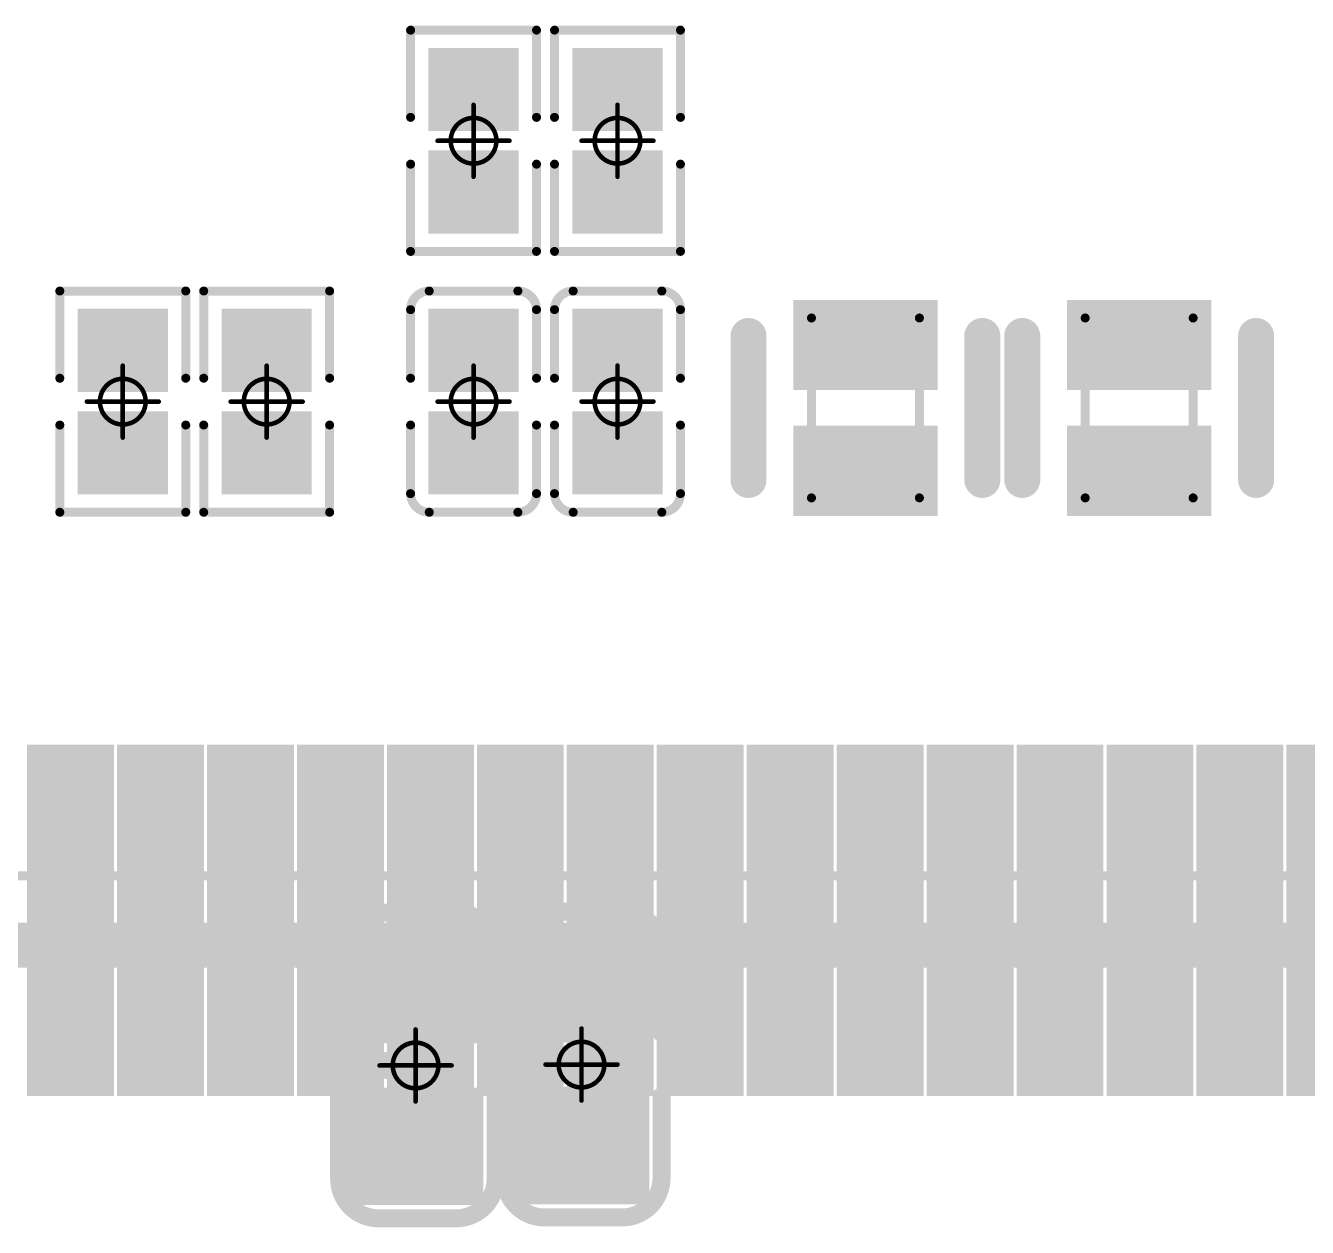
# Model space of a CAD drawing. Header units: millimetres. Extents: x 19.13 to 23.12, y 5.07 to 8.34.
# Drawn here: x 20.4031 to 20.6836, y 6.5717 to 6.8347 of the extents above; entities that cross this region are included whole.
import ezdxf

# ---------------------------------------------------------------- set-up
doc = ezdxf.new("R2010")
doc.units = ezdxf.units.MM
doc.header["$MEASUREMENT"] = 0
for name, color, linetype in [('BottomLayer', 5, 'Continuous'), ('BottomOverlay', 54, 'Continuous'), ('BottomPaste', 16, 'Continuous'), ('BottomSolder', 6, 'Continuous'), ('Mechanical10', 56, 'Continuous'), ('Mechanical13', 56, 'Continuous'), ('Mechanical15', 56, 'Continuous'), ('TopLayer', 1, 'Continuous'), ('TopOverlay', 2, 'Continuous'), ('TopPaste', 8, 'Continuous'), ('TopSolder', 216, 'Continuous')]:
    doc.layers.add(name, color=color, linetype=linetype)

# ---------------------------------------------------------------- blocks, each defined once
blk = doc.blocks.new('CON_MINIPEX_075_SMT_RA_M2_KEYM_B_B_104')
at = {"layer": 'Mechanical15', "const_width": 0.00197}
blk.add_lwpolyline([(0.43504, 1.40551), (0.43504, -1.62205)], dxfattribs=at)
blk = doc.blocks.new('C0201_131')
at = {"layer": 'Mechanical15', "const_width": 0.001}
for points in [[(0, 0.00787), (0, -0.00787)], [(-0.00787, 0), (0.00787, 0)]]:
    blk.add_lwpolyline(points, dxfattribs=at)
at = {"layer": 'Mechanical15'}
for points, const_width in [([(-0.00025, 0.00787, 1), (0.00025, 0.00787, 1)], 0.0005), ([(0.005, 0, 1), (-0.005, 0, 1)], 0.001), ([(-0.00812, 0, 1), (-0.00762, 0, 1)], 0.0005), ([(-0.00525, 0, 1), (-0.00475, 0, 1)], 0.0005), ([(0.00475, 0, 1), (0.00525, 0, 1)], 0.0005), ([(0.00762, 0, 1), (0.00812, 0, 1)], 0.0005), ([(-0.00025, -0.00787, 1), (0.00025, -0.00787, 1)], 0.0005)]:
    blk.add_lwpolyline(points, format="xyb", close=True, dxfattribs=dict(at, const_width=const_width))
at = {"layer": 'TopLayer'}
for points in [[(-0.01831, -0.00787), (-0.00413, -0.00787), (-0.01831, 0.00787), (-0.00413, 0.00787)], [(0.00413, -0.00787), (0.01831, -0.00787), (0.00413, 0.00787), (0.01831, 0.00787)]]:
    blk.add_solid(points, dxfattribs=at)
at = {"layer": 'TopOverlay', "const_width": 0.00197}
for points in [[(-0.02421, 0.0097, -0.414214), (-0.02013, 0.01378)], [(0.02013, 0.01378, -0.414214), (0.02421, 0.0097)], [(-0.02013, -0.01378, -0.414214), (-0.02421, -0.0097)], [(0.02421, -0.0097, -0.414214), (0.02013, -0.01378)]]:
    blk.add_lwpolyline(points, format="xyb", dxfattribs=at)
for points in [[(-0.02013, 0.01378), (-0.00512, 0.01378)], [(0.00512, 0.01378), (0.02013, 0.01378)], [(-0.02421, 0.0097), (-0.02421, -0.0097)], [(0.02421, 0.0097), (0.02421, -0.0097)], [(-0.02013, -0.01378), (-0.00512, -0.01378)], [(0.00512, -0.01378), (0.02013, -0.01378)]]:
    blk.add_lwpolyline(points, dxfattribs=at)
at = {"layer": 'TopOverlay', "const_width": 0.000984}
for points in [[(-0.02062, 0.01378, 1), (-0.01964, 0.01378, 1)], [(-0.02062, 0.01378, 1), (-0.01964, 0.01378, 1)], [(-0.00561, 0.01378, 1), (-0.00463, 0.01378, 1)], [(0.00463, 0.01378, 1), (0.00561, 0.01378, 1)], [(0.01964, 0.01378, 1), (0.02062, 0.01378, 1)], [(0.01964, 0.01378, 1), (0.02062, 0.01378, 1)], [(-0.0247, 0.0097, 1), (-0.02372, 0.0097, 1)], [(-0.0247, 0.0097, 1), (-0.02372, 0.0097, 1)], [(0.02372, 0.0097, 1), (0.0247, 0.0097, 1)], [(0.02372, 0.0097, 1), (0.0247, 0.0097, 1)], [(-0.0247, -0.0097, 1), (-0.02372, -0.0097, 1)], [(-0.0247, -0.0097, 1), (-0.02372, -0.0097, 1)], [(0.02372, -0.0097, 1), (0.0247, -0.0097, 1)], [(0.02372, -0.0097, 1), (0.0247, -0.0097, 1)], [(-0.02062, -0.01378, 1), (-0.01964, -0.01378, 1)], [(-0.02062, -0.01378, 1), (-0.01964, -0.01378, 1)], [(-0.00561, -0.01378, 1), (-0.00463, -0.01378, 1)], [(0.00463, -0.01378, 1), (0.00561, -0.01378, 1)], [(0.01964, -0.01378, 1), (0.02062, -0.01378, 1)], [(0.01964, -0.01378, 1), (0.02062, -0.01378, 1)]]:
    blk.add_lwpolyline(points, format="xyb", close=True, dxfattribs=at)
at = {"layer": 'TopPaste'}
for points in [[(-0.01831, -0.00787), (-0.00413, -0.00787), (-0.01831, 0.00787), (-0.00413, 0.00787)], [(0.00413, -0.00787), (0.01831, -0.00787), (0.00413, 0.00787), (0.01831, 0.00787)]]:
    blk.add_solid(points, dxfattribs=at)
at = {"layer": 'TopSolder'}
for points in [[(-0.02031, -0.00987), (-0.00213, -0.00987), (-0.02031, 0.00987), (-0.00213, 0.00987)], [(0.00213, -0.00987), (0.02031, -0.00987), (0.00213, 0.00987), (0.02031, 0.00987)]]:
    blk.add_solid(points, dxfattribs=at)
blk = doc.blocks.new('C0201_132')
at = {"layer": 'Mechanical15', "const_width": 0.001}
for points in [[(0, 0.00787), (0, -0.00787)], [(-0.00787, 0), (0.00787, 0)]]:
    blk.add_lwpolyline(points, dxfattribs=at)
at = {"layer": 'Mechanical15'}
for points, const_width in [([(-0.00025, 0.00787, 1), (0.00025, 0.00787, 1)], 0.0005), ([(0.005, 0, 1), (-0.005, 0, 1)], 0.001), ([(-0.00812, 0, 1), (-0.00762, 0, 1)], 0.0005), ([(-0.00525, 0, 1), (-0.00475, 0, 1)], 0.0005), ([(0.00475, 0, 1), (0.00525, 0, 1)], 0.0005), ([(0.00762, 0, 1), (0.00812, 0, 1)], 0.0005), ([(-0.00025, -0.00787, 1), (0.00025, -0.00787, 1)], 0.0005)]:
    blk.add_lwpolyline(points, format="xyb", close=True, dxfattribs=dict(at, const_width=const_width))
at = {"layer": 'TopLayer'}
for points in [[(-0.01831, -0.00787), (-0.00413, -0.00787), (-0.01831, 0.00787), (-0.00413, 0.00787)], [(0.00413, -0.00787), (0.01831, -0.00787), (0.00413, 0.00787), (0.01831, 0.00787)]]:
    blk.add_solid(points, dxfattribs=at)
at = {"layer": 'TopOverlay', "const_width": 0.00197}
for points in [[(-0.02421, 0.0097, -0.414214), (-0.02013, 0.01378)], [(0.02013, 0.01378, -0.414214), (0.02421, 0.0097)], [(-0.02013, -0.01378, -0.414214), (-0.02421, -0.0097)], [(0.02421, -0.0097, -0.414214), (0.02013, -0.01378)]]:
    blk.add_lwpolyline(points, format="xyb", dxfattribs=at)
for points in [[(-0.02013, 0.01378), (-0.00512, 0.01378)], [(0.00512, 0.01378), (0.02013, 0.01378)], [(-0.02421, 0.0097), (-0.02421, -0.0097)], [(0.02421, 0.0097), (0.02421, -0.0097)], [(-0.02013, -0.01378), (-0.00512, -0.01378)], [(0.00512, -0.01378), (0.02013, -0.01378)]]:
    blk.add_lwpolyline(points, dxfattribs=at)
at = {"layer": 'TopOverlay', "const_width": 0.000984}
for points in [[(-0.02062, 0.01378, 1), (-0.01964, 0.01378, 1)], [(-0.02062, 0.01378, 1), (-0.01964, 0.01378, 1)], [(-0.00561, 0.01378, 1), (-0.00463, 0.01378, 1)], [(0.00463, 0.01378, 1), (0.00561, 0.01378, 1)], [(0.01964, 0.01378, 1), (0.02062, 0.01378, 1)], [(0.01964, 0.01378, 1), (0.02062, 0.01378, 1)], [(-0.0247, 0.0097, 1), (-0.02372, 0.0097, 1)], [(-0.0247, 0.0097, 1), (-0.02372, 0.0097, 1)], [(0.02372, 0.0097, 1), (0.0247, 0.0097, 1)], [(0.02372, 0.0097, 1), (0.0247, 0.0097, 1)], [(-0.0247, -0.0097, 1), (-0.02372, -0.0097, 1)], [(-0.0247, -0.0097, 1), (-0.02372, -0.0097, 1)], [(0.02372, -0.0097, 1), (0.0247, -0.0097, 1)], [(0.02372, -0.0097, 1), (0.0247, -0.0097, 1)], [(-0.02062, -0.01378, 1), (-0.01964, -0.01378, 1)], [(-0.02062, -0.01378, 1), (-0.01964, -0.01378, 1)], [(-0.00561, -0.01378, 1), (-0.00463, -0.01378, 1)], [(0.00463, -0.01378, 1), (0.00561, -0.01378, 1)], [(0.01964, -0.01378, 1), (0.02062, -0.01378, 1)], [(0.01964, -0.01378, 1), (0.02062, -0.01378, 1)]]:
    blk.add_lwpolyline(points, format="xyb", close=True, dxfattribs=at)
at = {"layer": 'TopPaste'}
for points in [[(-0.01831, -0.00787), (-0.00413, -0.00787), (-0.01831, 0.00787), (-0.00413, 0.00787)], [(0.00413, -0.00787), (0.01831, -0.00787), (0.00413, 0.00787), (0.01831, 0.00787)]]:
    blk.add_solid(points, dxfattribs=at)
at = {"layer": 'TopSolder'}
for points in [[(-0.02031, -0.00987), (-0.00213, -0.00987), (-0.02031, 0.00987), (-0.00213, 0.00987)], [(0.00213, -0.00987), (0.02031, -0.00987), (0.00213, 0.00987), (0.02031, 0.00987)]]:
    blk.add_solid(points, dxfattribs=at)
blk = doc.blocks.new('SOD_882_253')
at = {"layer": 'Mechanical13', "const_width": 0.00197}
for points in [[(0.01969, 0.01181), (-0.01968, 0.01181)], [(-0.01968, -0.01181), (-0.01968, 0.01181)], [(0.01969, -0.01181), (0.01969, 0.01181)], [(0.01969, -0.01181), (-0.01968, -0.01181)]]:
    blk.add_lwpolyline(points, dxfattribs=at)
at = {"layer": 'Mechanical13', "const_width": 0.000984}
for points in [[(-0.02018, 0.01181, 1), (-0.01919, 0.01181, 1)], [(-0.02018, 0.01181, 1), (-0.01919, 0.01181, 1)], [(0.01919, 0.01181, 1), (0.02018, 0.01181, 1)], [(0.01919, 0.01181, 1), (0.02018, 0.01181, 1)], [(-0.02018, -0.01181, 1), (-0.01919, -0.01181, 1)], [(-0.02018, -0.01181, 1), (-0.01919, -0.01181, 1)], [(0.01919, -0.01181, 1), (0.02018, -0.01181, 1)], [(0.01919, -0.01181, 1), (0.02018, -0.01181, 1)]]:
    blk.add_lwpolyline(points, format="xyb", close=True, dxfattribs=at)
at = {"layer": 'TopLayer'}
for points in [[(-0.02165, -0.01378), (-0.00591, -0.01378), (-0.02165, 0.01378), (-0.00591, 0.01378)], [(0.00591, -0.01378), (0.02165, -0.01378), (0.00591, 0.01378), (0.02165, 0.01378)]]:
    blk.add_solid(points, dxfattribs=at)
at = {"layer": 'TopOverlay', "const_width": 0.00787}
for points in [[(0.01575, 0.02559), (-0.01575, 0.02559)], [(0.01575, -0.02559), (-0.01575, -0.02559)]]:
    blk.add_lwpolyline(points, dxfattribs=at)
at = {"layer": 'TopOverlay', "const_width": 0.00394}
for points in [[(-0.01772, 0.02559, 1), (-0.01378, 0.02559, 1)], [(0.01378, 0.02559, 1), (0.01772, 0.02559, 1)], [(-0.01772, -0.02559, 1), (-0.01378, -0.02559, 1)], [(0.01378, -0.02559, 1), (0.01772, -0.02559, 1)]]:
    blk.add_lwpolyline(points, format="xyb", close=True, dxfattribs=at)
at = {"layer": 'TopPaste'}
for points in [[(-0.02165, -0.01378), (-0.00591, -0.01378), (-0.02165, 0.01378), (-0.00591, 0.01378)], [(0.00591, -0.01378), (0.02165, -0.01378), (0.00591, 0.01378), (0.02165, 0.01378)]]:
    blk.add_solid(points, dxfattribs=at)
at = {"layer": 'TopSolder'}
for points in [[(-0.02365, -0.01578), (-0.00391, -0.01578), (-0.02365, 0.01578), (-0.00391, 0.01578)], [(0.00391, -0.01578), (0.02365, -0.01578), (0.00391, 0.01578), (0.02365, 0.01578)]]:
    blk.add_solid(points, dxfattribs=at)
blk = doc.blocks.new('SOD_882_254')
at = {"layer": 'Mechanical13', "const_width": 0.00197}
for points in [[(0.01969, 0.01181), (-0.01968, 0.01181)], [(-0.01968, -0.01181), (-0.01968, 0.01181)], [(0.01969, -0.01181), (0.01969, 0.01181)], [(0.01969, -0.01181), (-0.01968, -0.01181)]]:
    blk.add_lwpolyline(points, dxfattribs=at)
at = {"layer": 'Mechanical13', "const_width": 0.000984}
for points in [[(-0.02018, 0.01181, 1), (-0.01919, 0.01181, 1)], [(-0.02018, 0.01181, 1), (-0.01919, 0.01181, 1)], [(0.01919, 0.01181, 1), (0.02018, 0.01181, 1)], [(0.01919, 0.01181, 1), (0.02018, 0.01181, 1)], [(-0.02018, -0.01181, 1), (-0.01919, -0.01181, 1)], [(-0.02018, -0.01181, 1), (-0.01919, -0.01181, 1)], [(0.01919, -0.01181, 1), (0.02018, -0.01181, 1)], [(0.01919, -0.01181, 1), (0.02018, -0.01181, 1)]]:
    blk.add_lwpolyline(points, format="xyb", close=True, dxfattribs=at)
at = {"layer": 'TopLayer'}
for points in [[(-0.02165, -0.01378), (-0.00591, -0.01378), (-0.02165, 0.01378), (-0.00591, 0.01378)], [(0.00591, -0.01378), (0.02165, -0.01378), (0.00591, 0.01378), (0.02165, 0.01378)]]:
    blk.add_solid(points, dxfattribs=at)
at = {"layer": 'TopOverlay', "const_width": 0.00787}
for points in [[(0.01575, 0.02559), (-0.01575, 0.02559)], [(0.01575, -0.02559), (-0.01575, -0.02559)]]:
    blk.add_lwpolyline(points, dxfattribs=at)
at = {"layer": 'TopOverlay', "const_width": 0.00394}
for points in [[(-0.01772, 0.02559, 1), (-0.01378, 0.02559, 1)], [(0.01378, 0.02559, 1), (0.01772, 0.02559, 1)], [(-0.01772, -0.02559, 1), (-0.01378, -0.02559, 1)], [(0.01378, -0.02559, 1), (0.01772, -0.02559, 1)]]:
    blk.add_lwpolyline(points, format="xyb", close=True, dxfattribs=at)
at = {"layer": 'TopPaste'}
for points in [[(-0.02165, -0.01378), (-0.00591, -0.01378), (-0.02165, 0.01378), (-0.00591, 0.01378)], [(0.00591, -0.01378), (0.02165, -0.01378), (0.00591, 0.01378), (0.02165, 0.01378)]]:
    blk.add_solid(points, dxfattribs=at)
at = {"layer": 'TopSolder'}
for points in [[(-0.02365, -0.01578), (-0.00391, -0.01578), (-0.02365, 0.01578), (-0.00391, 0.01578)], [(0.00391, -0.01578), (0.02365, -0.01578), (0.00391, 0.01578), (0.02365, 0.01578)]]:
    blk.add_solid(points, dxfattribs=at)
blk = doc.blocks.new('R0201_305')
at = {"layer": 'Mechanical15', "const_width": 0.001}
for points in [[(0, 0.00787), (0, -0.00787)], [(-0.00787, 0), (0.00787, 0)]]:
    blk.add_lwpolyline(points, dxfattribs=at)
at = {"layer": 'Mechanical15'}
for points, const_width in [([(-0.00025, 0.00787, 1), (0.00025, 0.00787, 1)], 0.0005), ([(0.005, 0, 1), (-0.005, 0, 1)], 0.001), ([(-0.00812, 0, 1), (-0.00762, 0, 1)], 0.0005), ([(-0.00525, 0, 1), (-0.00475, 0, 1)], 0.0005), ([(0.00475, 0, 1), (0.00525, 0, 1)], 0.0005), ([(0.00762, 0, 1), (0.00812, 0, 1)], 0.0005), ([(-0.00025, -0.00787, 1), (0.00025, -0.00787, 1)], 0.0005)]:
    blk.add_lwpolyline(points, format="xyb", close=True, dxfattribs=dict(at, const_width=const_width))
at = {"layer": 'TopLayer'}
for points in [[(-0.01831, -0.00787), (-0.00413, -0.00787), (-0.01831, 0.00787), (-0.00413, 0.00787)], [(0.00413, -0.00787), (0.01831, -0.00787), (0.00413, 0.00787), (0.01831, 0.00787)]]:
    blk.add_solid(points, dxfattribs=at)
at = {"layer": 'TopOverlay', "const_width": 0.00197}
for points in [[(-0.02421, 0.01378), (-0.00512, 0.01378)], [(-0.02421, 0.01378), (-0.02421, -0.01378)], [(0.00512, 0.01378), (0.02421, 0.01378)], [(0.02421, 0.01378), (0.02421, -0.01378)], [(-0.02421, -0.01378), (-0.00512, -0.01378)], [(0.00512, -0.01378), (0.02421, -0.01378)]]:
    blk.add_lwpolyline(points, dxfattribs=at)
at = {"layer": 'TopOverlay', "const_width": 0.000984}
for points in [[(-0.0247, 0.01378, 1), (-0.02372, 0.01378, 1)], [(-0.0247, 0.01378, 1), (-0.02372, 0.01378, 1)], [(-0.00561, 0.01378, 1), (-0.00463, 0.01378, 1)], [(0.00463, 0.01378, 1), (0.00561, 0.01378, 1)], [(0.02372, 0.01378, 1), (0.0247, 0.01378, 1)], [(0.02372, 0.01378, 1), (0.0247, 0.01378, 1)], [(-0.0247, -0.01378, 1), (-0.02372, -0.01378, 1)], [(-0.0247, -0.01378, 1), (-0.02372, -0.01378, 1)], [(-0.00561, -0.01378, 1), (-0.00463, -0.01378, 1)], [(0.00463, -0.01378, 1), (0.00561, -0.01378, 1)], [(0.02372, -0.01378, 1), (0.0247, -0.01378, 1)], [(0.02372, -0.01378, 1), (0.0247, -0.01378, 1)]]:
    blk.add_lwpolyline(points, format="xyb", close=True, dxfattribs=at)
at = {"layer": 'TopPaste'}
for points in [[(-0.01831, -0.00787), (-0.00413, -0.00787), (-0.01831, 0.00787), (-0.00413, 0.00787)], [(0.00413, -0.00787), (0.01831, -0.00787), (0.00413, 0.00787), (0.01831, 0.00787)]]:
    blk.add_solid(points, dxfattribs=at)
at = {"layer": 'TopSolder'}
for points in [[(-0.02031, -0.00987), (-0.00213, -0.00987), (-0.02031, 0.00987), (-0.00213, 0.00987)], [(0.00213, -0.00987), (0.02031, -0.00987), (0.00213, 0.00987), (0.02031, 0.00987)]]:
    blk.add_solid(points, dxfattribs=at)
blk = doc.blocks.new('R0201_310')
at = {"layer": 'Mechanical15', "const_width": 0.001}
for points in [[(0, 0.00787), (0, -0.00787)], [(-0.00787, 0), (0.00787, 0)]]:
    blk.add_lwpolyline(points, dxfattribs=at)
at = {"layer": 'Mechanical15'}
for points, const_width in [([(-0.00025, 0.00787, 1), (0.00025, 0.00787, 1)], 0.0005), ([(0.005, 0, 1), (-0.005, 0, 1)], 0.001), ([(-0.00812, 0, 1), (-0.00762, 0, 1)], 0.0005), ([(-0.00525, 0, 1), (-0.00475, 0, 1)], 0.0005), ([(0.00475, 0, 1), (0.00525, 0, 1)], 0.0005), ([(0.00762, 0, 1), (0.00812, 0, 1)], 0.0005), ([(-0.00025, -0.00787, 1), (0.00025, -0.00787, 1)], 0.0005)]:
    blk.add_lwpolyline(points, format="xyb", close=True, dxfattribs=dict(at, const_width=const_width))
at = {"layer": 'TopLayer'}
for points in [[(-0.01831, -0.00787), (-0.00413, -0.00787), (-0.01831, 0.00787), (-0.00413, 0.00787)], [(0.00413, -0.00787), (0.01831, -0.00787), (0.00413, 0.00787), (0.01831, 0.00787)]]:
    blk.add_solid(points, dxfattribs=at)
at = {"layer": 'TopOverlay', "const_width": 0.00197}
for points in [[(-0.02421, 0.01378), (-0.00512, 0.01378)], [(-0.02421, 0.01378), (-0.02421, -0.01378)], [(0.00512, 0.01378), (0.02421, 0.01378)], [(0.02421, 0.01378), (0.02421, -0.01378)], [(-0.02421, -0.01378), (-0.00512, -0.01378)], [(0.00512, -0.01378), (0.02421, -0.01378)]]:
    blk.add_lwpolyline(points, dxfattribs=at)
at = {"layer": 'TopOverlay', "const_width": 0.000984}
for points in [[(-0.0247, 0.01378, 1), (-0.02372, 0.01378, 1)], [(-0.0247, 0.01378, 1), (-0.02372, 0.01378, 1)], [(-0.00561, 0.01378, 1), (-0.00463, 0.01378, 1)], [(0.00463, 0.01378, 1), (0.00561, 0.01378, 1)], [(0.02372, 0.01378, 1), (0.0247, 0.01378, 1)], [(0.02372, 0.01378, 1), (0.0247, 0.01378, 1)], [(-0.0247, -0.01378, 1), (-0.02372, -0.01378, 1)], [(-0.0247, -0.01378, 1), (-0.02372, -0.01378, 1)], [(-0.00561, -0.01378, 1), (-0.00463, -0.01378, 1)], [(0.00463, -0.01378, 1), (0.00561, -0.01378, 1)], [(0.02372, -0.01378, 1), (0.0247, -0.01378, 1)], [(0.02372, -0.01378, 1), (0.0247, -0.01378, 1)]]:
    blk.add_lwpolyline(points, format="xyb", close=True, dxfattribs=at)
at = {"layer": 'TopPaste'}
for points in [[(-0.01831, -0.00787), (-0.00413, -0.00787), (-0.01831, 0.00787), (-0.00413, 0.00787)], [(0.00413, -0.00787), (0.01831, -0.00787), (0.00413, 0.00787), (0.01831, 0.00787)]]:
    blk.add_solid(points, dxfattribs=at)
at = {"layer": 'TopSolder'}
for points in [[(-0.02031, -0.00987), (-0.00213, -0.00987), (-0.02031, 0.00987), (-0.00213, 0.00987)], [(0.00213, -0.00987), (0.02031, -0.00987), (0.00213, 0.00987), (0.02031, 0.00987)]]:
    blk.add_solid(points, dxfattribs=at)
blk = doc.blocks.new('R0201_311')
at = {"layer": 'Mechanical15', "const_width": 0.001}
for points in [[(0, 0.00787), (0, -0.00787)], [(-0.00787, 0), (0.00787, 0)]]:
    blk.add_lwpolyline(points, dxfattribs=at)
at = {"layer": 'Mechanical15'}
for points, const_width in [([(-0.00025, 0.00787, 1), (0.00025, 0.00787, 1)], 0.0005), ([(0.005, 0, 1), (-0.005, 0, 1)], 0.001), ([(-0.00812, 0, 1), (-0.00762, 0, 1)], 0.0005), ([(-0.00525, 0, 1), (-0.00475, 0, 1)], 0.0005), ([(0.00475, 0, 1), (0.00525, 0, 1)], 0.0005), ([(0.00762, 0, 1), (0.00812, 0, 1)], 0.0005), ([(-0.00025, -0.00787, 1), (0.00025, -0.00787, 1)], 0.0005)]:
    blk.add_lwpolyline(points, format="xyb", close=True, dxfattribs=dict(at, const_width=const_width))
at = {"layer": 'TopLayer'}
for points in [[(-0.01831, -0.00787), (-0.00413, -0.00787), (-0.01831, 0.00787), (-0.00413, 0.00787)], [(0.00413, -0.00787), (0.01831, -0.00787), (0.00413, 0.00787), (0.01831, 0.00787)]]:
    blk.add_solid(points, dxfattribs=at)
at = {"layer": 'TopOverlay', "const_width": 0.00197}
for points in [[(-0.02421, 0.01378), (-0.00512, 0.01378)], [(-0.02421, 0.01378), (-0.02421, -0.01378)], [(0.00512, 0.01378), (0.02421, 0.01378)], [(0.02421, 0.01378), (0.02421, -0.01378)], [(-0.02421, -0.01378), (-0.00512, -0.01378)], [(0.00512, -0.01378), (0.02421, -0.01378)]]:
    blk.add_lwpolyline(points, dxfattribs=at)
at = {"layer": 'TopOverlay', "const_width": 0.000984}
for points in [[(-0.0247, 0.01378, 1), (-0.02372, 0.01378, 1)], [(-0.0247, 0.01378, 1), (-0.02372, 0.01378, 1)], [(-0.00561, 0.01378, 1), (-0.00463, 0.01378, 1)], [(0.00463, 0.01378, 1), (0.00561, 0.01378, 1)], [(0.02372, 0.01378, 1), (0.0247, 0.01378, 1)], [(0.02372, 0.01378, 1), (0.0247, 0.01378, 1)], [(-0.0247, -0.01378, 1), (-0.02372, -0.01378, 1)], [(-0.0247, -0.01378, 1), (-0.02372, -0.01378, 1)], [(-0.00561, -0.01378, 1), (-0.00463, -0.01378, 1)], [(0.00463, -0.01378, 1), (0.00561, -0.01378, 1)], [(0.02372, -0.01378, 1), (0.0247, -0.01378, 1)], [(0.02372, -0.01378, 1), (0.0247, -0.01378, 1)]]:
    blk.add_lwpolyline(points, format="xyb", close=True, dxfattribs=at)
at = {"layer": 'TopPaste'}
for points in [[(-0.01831, -0.00787), (-0.00413, -0.00787), (-0.01831, 0.00787), (-0.00413, 0.00787)], [(0.00413, -0.00787), (0.01831, -0.00787), (0.00413, 0.00787), (0.01831, 0.00787)]]:
    blk.add_solid(points, dxfattribs=at)
at = {"layer": 'TopSolder'}
for points in [[(-0.02031, -0.00987), (-0.00213, -0.00987), (-0.02031, 0.00987), (-0.00213, 0.00987)], [(0.00213, -0.00987), (0.02031, -0.00987), (0.00213, 0.00987), (0.02031, 0.00987)]]:
    blk.add_solid(points, dxfattribs=at)
blk = doc.blocks.new('R0201_312')
at = {"layer": 'Mechanical15', "const_width": 0.001}
for points in [[(0, 0.00787), (0, -0.00787)], [(-0.00787, 0), (0.00787, 0)]]:
    blk.add_lwpolyline(points, dxfattribs=at)
at = {"layer": 'Mechanical15'}
for points, const_width in [([(-0.00025, 0.00787, 1), (0.00025, 0.00787, 1)], 0.0005), ([(0.005, 0, 1), (-0.005, 0, 1)], 0.001), ([(-0.00812, 0, 1), (-0.00762, 0, 1)], 0.0005), ([(-0.00525, 0, 1), (-0.00475, 0, 1)], 0.0005), ([(0.00475, 0, 1), (0.00525, 0, 1)], 0.0005), ([(0.00762, 0, 1), (0.00812, 0, 1)], 0.0005), ([(-0.00025, -0.00787, 1), (0.00025, -0.00787, 1)], 0.0005)]:
    blk.add_lwpolyline(points, format="xyb", close=True, dxfattribs=dict(at, const_width=const_width))
at = {"layer": 'TopLayer'}
for points in [[(-0.01831, -0.00787), (-0.00413, -0.00787), (-0.01831, 0.00787), (-0.00413, 0.00787)], [(0.00413, -0.00787), (0.01831, -0.00787), (0.00413, 0.00787), (0.01831, 0.00787)]]:
    blk.add_solid(points, dxfattribs=at)
at = {"layer": 'TopOverlay', "const_width": 0.00197}
for points in [[(-0.02421, 0.01378), (-0.00512, 0.01378)], [(-0.02421, 0.01378), (-0.02421, -0.01378)], [(0.00512, 0.01378), (0.02421, 0.01378)], [(0.02421, 0.01378), (0.02421, -0.01378)], [(-0.02421, -0.01378), (-0.00512, -0.01378)], [(0.00512, -0.01378), (0.02421, -0.01378)]]:
    blk.add_lwpolyline(points, dxfattribs=at)
at = {"layer": 'TopOverlay', "const_width": 0.000984}
for points in [[(-0.0247, 0.01378, 1), (-0.02372, 0.01378, 1)], [(-0.0247, 0.01378, 1), (-0.02372, 0.01378, 1)], [(-0.00561, 0.01378, 1), (-0.00463, 0.01378, 1)], [(0.00463, 0.01378, 1), (0.00561, 0.01378, 1)], [(0.02372, 0.01378, 1), (0.0247, 0.01378, 1)], [(0.02372, 0.01378, 1), (0.0247, 0.01378, 1)], [(-0.0247, -0.01378, 1), (-0.02372, -0.01378, 1)], [(-0.0247, -0.01378, 1), (-0.02372, -0.01378, 1)], [(-0.00561, -0.01378, 1), (-0.00463, -0.01378, 1)], [(0.00463, -0.01378, 1), (0.00561, -0.01378, 1)], [(0.02372, -0.01378, 1), (0.0247, -0.01378, 1)], [(0.02372, -0.01378, 1), (0.0247, -0.01378, 1)]]:
    blk.add_lwpolyline(points, format="xyb", close=True, dxfattribs=at)
at = {"layer": 'TopPaste'}
for points in [[(-0.01831, -0.00787), (-0.00413, -0.00787), (-0.01831, 0.00787), (-0.00413, 0.00787)], [(0.00413, -0.00787), (0.01831, -0.00787), (0.00413, 0.00787), (0.01831, 0.00787)]]:
    blk.add_solid(points, dxfattribs=at)
at = {"layer": 'TopSolder'}
for points in [[(-0.02031, -0.00987), (-0.00213, -0.00987), (-0.02031, 0.00987), (-0.00213, 0.00987)], [(0.00213, -0.00987), (0.02031, -0.00987), (0.00213, 0.00987), (0.02031, 0.00987)]]:
    blk.add_solid(points, dxfattribs=at)
blk = doc.blocks.new('CON_SODIMM_260_SMT_RA_F_P005_484')
at = {"layer": 'Mechanical10', "const_width": 0.00491}
for points in [[(1.32874, 0.00197), (-1.32874, 0.00197)], [(0.35689, 0.00197), (0.35689, -0.01732)], [(0.36161, 0.00197), (0.36161, -0.01732)], [(0.37657, 0.00197), (0.37657, -0.01732)], [(0.3813, 0.00197), (0.3813, -0.01732)], [(0.39626, 0.00197), (0.39626, -0.01732)], [(0.40098, 0.00197), (0.40098, -0.01732)], [(0.41594, 0.00197), (0.41594, -0.01732)], [(0.42067, 0.00197), (0.42067, -0.01732)], [(0.43563, 0.00197), (0.43563, -0.01732)], [(0.44035, 0.00197), (0.44035, -0.01732)], [(0.45532, 0.00197), (0.45532, -0.01732)], [(0.46004, 0.00197), (0.46004, -0.01732)], [(0.475, 0.00197), (0.475, -0.01732)], [(0.47972, 0.00197), (0.47972, -0.01732)], [(0.49469, 0.00197), (0.49469, -0.01732)], [(0.49941, 0.00197), (0.49941, -0.01732)], [(0.51437, 0.00197), (0.51437, -0.01732)], [(0.51909, 0.00197), (0.51909, -0.01732)], [(0.53406, 0.00197), (0.53406, -0.01732)], [(0.53878, 0.00197), (0.53878, -0.01732)], [(0.55374, 0.00197), (0.55374, -0.01732)], [(0.55846, 0.00197), (0.55846, -0.01732)], [(0.57343, 0.00197), (0.57343, -0.01732)], [(0.57815, 0.00197), (0.57815, -0.01732)], [(0.59311, 0.00197), (0.59311, -0.01732)], [(0.59783, 0.00197), (0.59783, -0.01732)], [(0.6128, 0.00197), (0.6128, -0.01732)], [(0.61752, 0.00197), (0.61752, -0.01732)], [(1.32472, -0.00295), (-1.32472, -0.00295)], [(0.36161, -0.01732), (0.35689, -0.01732)], [(0.3813, -0.01732), (0.37657, -0.01732)], [(0.40098, -0.01732), (0.39626, -0.01732)], [(0.42067, -0.01732), (0.41594, -0.01732)], [(0.44035, -0.01732), (0.43563, -0.01732)], [(0.46004, -0.01732), (0.45532, -0.01732)], [(0.47972, -0.01732), (0.475, -0.01732)], [(0.49941, -0.01732), (0.49469, -0.01732)], [(0.51909, -0.01732), (0.51437, -0.01732)], [(0.53878, -0.01732), (0.53406, -0.01732)], [(0.55846, -0.01732), (0.55374, -0.01732)], [(0.57815, -0.01732), (0.57343, -0.01732)], [(0.59783, -0.01732), (0.59311, -0.01732)], [(0.61752, -0.01732), (0.6128, -0.01732)]]:
    blk.add_lwpolyline(points, dxfattribs=at)
at = {"layer": 'Mechanical10', "const_width": 0.00246}
for points in [[(0.35566, 0.00197, 1), (0.35812, 0.00197, 1)], [(0.36039, 0.00197, 1), (0.36284, 0.00197, 1)], [(0.37535, 0.00197, 1), (0.3778, 0.00197, 1)], [(0.38007, 0.00197, 1), (0.38253, 0.00197, 1)], [(0.39503, 0.00197, 1), (0.39749, 0.00197, 1)], [(0.39976, 0.00197, 1), (0.40221, 0.00197, 1)], [(0.41472, 0.00197, 1), (0.41717, 0.00197, 1)], [(0.41944, 0.00197, 1), (0.4219, 0.00197, 1)], [(0.4344, 0.00197, 1), (0.43686, 0.00197, 1)], [(0.43913, 0.00197, 1), (0.44158, 0.00197, 1)], [(0.45409, 0.00197, 1), (0.45654, 0.00197, 1)], [(0.45881, 0.00197, 1), (0.46127, 0.00197, 1)], [(0.47377, 0.00197, 1), (0.47623, 0.00197, 1)], [(0.4785, 0.00197, 1), (0.48095, 0.00197, 1)], [(0.49346, 0.00197, 1), (0.49591, 0.00197, 1)], [(0.49818, 0.00197, 1), (0.50064, 0.00197, 1)], [(0.51314, 0.00197, 1), (0.5156, 0.00197, 1)], [(0.51787, 0.00197, 1), (0.52032, 0.00197, 1)], [(0.53283, 0.00197, 1), (0.53528, 0.00197, 1)], [(0.53755, 0.00197, 1), (0.54001, 0.00197, 1)], [(0.55251, 0.00197, 1), (0.55497, 0.00197, 1)], [(0.55724, 0.00197, 1), (0.55969, 0.00197, 1)], [(0.5722, 0.00197, 1), (0.57465, 0.00197, 1)], [(0.57692, 0.00197, 1), (0.57938, 0.00197, 1)], [(0.59188, 0.00197, 1), (0.59434, 0.00197, 1)], [(0.59661, 0.00197, 1), (0.59906, 0.00197, 1)], [(0.61157, 0.00197, 1), (0.61402, 0.00197, 1)], [(0.61629, 0.00197, 1), (0.61875, 0.00197, 1)], [(0.35566, -0.01732, 1), (0.35812, -0.01732, 1)], [(0.35566, -0.01732, 1), (0.35812, -0.01732, 1)], [(0.36039, -0.01732, 1), (0.36284, -0.01732, 1)], [(0.36039, -0.01732, 1), (0.36284, -0.01732, 1)], [(0.37535, -0.01732, 1), (0.3778, -0.01732, 1)], [(0.37535, -0.01732, 1), (0.3778, -0.01732, 1)], [(0.38007, -0.01732, 1), (0.38253, -0.01732, 1)], [(0.38007, -0.01732, 1), (0.38253, -0.01732, 1)], [(0.39503, -0.01732, 1), (0.39749, -0.01732, 1)], [(0.39503, -0.01732, 1), (0.39749, -0.01732, 1)], [(0.39976, -0.01732, 1), (0.40221, -0.01732, 1)], [(0.39976, -0.01732, 1), (0.40221, -0.01732, 1)], [(0.41472, -0.01732, 1), (0.41717, -0.01732, 1)], [(0.41472, -0.01732, 1), (0.41717, -0.01732, 1)], [(0.41944, -0.01732, 1), (0.4219, -0.01732, 1)], [(0.41944, -0.01732, 1), (0.4219, -0.01732, 1)], [(0.4344, -0.01732, 1), (0.43686, -0.01732, 1)], [(0.4344, -0.01732, 1), (0.43686, -0.01732, 1)], [(0.43913, -0.01732, 1), (0.44158, -0.01732, 1)], [(0.43913, -0.01732, 1), (0.44158, -0.01732, 1)], [(0.45409, -0.01732, 1), (0.45654, -0.01732, 1)], [(0.45409, -0.01732, 1), (0.45654, -0.01732, 1)], [(0.45881, -0.01732, 1), (0.46127, -0.01732, 1)], [(0.45881, -0.01732, 1), (0.46127, -0.01732, 1)], [(0.47377, -0.01732, 1), (0.47623, -0.01732, 1)], [(0.47377, -0.01732, 1), (0.47623, -0.01732, 1)], [(0.4785, -0.01732, 1), (0.48095, -0.01732, 1)], [(0.4785, -0.01732, 1), (0.48095, -0.01732, 1)], [(0.49346, -0.01732, 1), (0.49591, -0.01732, 1)], [(0.49346, -0.01732, 1), (0.49591, -0.01732, 1)], [(0.49818, -0.01732, 1), (0.50064, -0.01732, 1)], [(0.49818, -0.01732, 1), (0.50064, -0.01732, 1)], [(0.51314, -0.01732, 1), (0.5156, -0.01732, 1)], [(0.51314, -0.01732, 1), (0.5156, -0.01732, 1)], [(0.51787, -0.01732, 1), (0.52032, -0.01732, 1)], [(0.51787, -0.01732, 1), (0.52032, -0.01732, 1)], [(0.53283, -0.01732, 1), (0.53528, -0.01732, 1)], [(0.53283, -0.01732, 1), (0.53528, -0.01732, 1)], [(0.53755, -0.01732, 1), (0.54001, -0.01732, 1)], [(0.53755, -0.01732, 1), (0.54001, -0.01732, 1)], [(0.55251, -0.01732, 1), (0.55497, -0.01732, 1)], [(0.55251, -0.01732, 1), (0.55497, -0.01732, 1)], [(0.55724, -0.01732, 1), (0.55969, -0.01732, 1)], [(0.55724, -0.01732, 1), (0.55969, -0.01732, 1)], [(0.5722, -0.01732, 1), (0.57465, -0.01732, 1)], [(0.5722, -0.01732, 1), (0.57465, -0.01732, 1)], [(0.57692, -0.01732, 1), (0.57938, -0.01732, 1)], [(0.57692, -0.01732, 1), (0.57938, -0.01732, 1)], [(0.59188, -0.01732, 1), (0.59434, -0.01732, 1)], [(0.59188, -0.01732, 1), (0.59434, -0.01732, 1)], [(0.59661, -0.01732, 1), (0.59906, -0.01732, 1)], [(0.59661, -0.01732, 1), (0.59906, -0.01732, 1)], [(0.61157, -0.01732, 1), (0.61402, -0.01732, 1)], [(0.61157, -0.01732, 1), (0.61402, -0.01732, 1)], [(0.61629, -0.01732, 1), (0.61875, -0.01732, 1)], [(0.61629, -0.01732, 1), (0.61875, -0.01732, 1)]]:
    blk.add_lwpolyline(points, format="xyb", close=True, dxfattribs=at)
at = {"layer": 'TopLayer'}
for points in [[(0.34508, 0.02854), (0.33406, 0.02854), (0.34508, -0.04035), (0.33406, -0.04035)], [(0.36476, 0.02854), (0.35374, 0.02854), (0.36476, -0.04035), (0.35374, -0.04035)], [(0.38445, 0.02854), (0.37343, 0.02854), (0.38445, -0.04035), (0.37343, -0.04035)], [(0.40413, 0.02854), (0.39311, 0.02854), (0.40413, -0.04035), (0.39311, -0.04035)], [(0.42382, 0.02854), (0.4128, 0.02854), (0.42382, -0.04035), (0.4128, -0.04035)], [(0.4435, 0.02854), (0.43248, 0.02854), (0.4435, -0.04035), (0.43248, -0.04035)], [(0.46319, 0.02854), (0.45217, 0.02854), (0.46319, -0.04035), (0.45217, -0.04035)], [(0.48287, 0.02854), (0.47185, 0.02854), (0.48287, -0.04035), (0.47185, -0.04035)], [(0.50256, 0.02854), (0.49154, 0.02854), (0.50256, -0.04035), (0.49154, -0.04035)], [(0.52224, 0.02854), (0.51122, 0.02854), (0.52224, -0.04035), (0.51122, -0.04035)], [(0.54193, 0.02854), (0.53091, 0.02854), (0.54193, -0.04035), (0.53091, -0.04035)], [(0.56161, 0.02854), (0.55059, 0.02854), (0.56161, -0.04035), (0.55059, -0.04035)], [(0.5813, 0.02854), (0.57028, 0.02854), (0.5813, -0.04035), (0.57028, -0.04035)], [(0.60098, 0.02854), (0.58996, 0.02854), (0.60098, -0.04035), (0.58996, -0.04035)], [(0.62067, 0.02854), (0.60965, 0.02854), (0.62067, -0.04035), (0.60965, -0.04035)]]:
    blk.add_solid(points, dxfattribs=at)
at = {"layer": 'TopPaste'}
for points in [[(0.34508, 0.02854), (0.33406, 0.02854), (0.34508, -0.04035), (0.33406, -0.04035)], [(0.36476, 0.02854), (0.35374, 0.02854), (0.36476, -0.04035), (0.35374, -0.04035)], [(0.38445, 0.02854), (0.37343, 0.02854), (0.38445, -0.04035), (0.37343, -0.04035)], [(0.40413, 0.02854), (0.39311, 0.02854), (0.40413, -0.04035), (0.39311, -0.04035)], [(0.42382, 0.02854), (0.4128, 0.02854), (0.42382, -0.04035), (0.4128, -0.04035)], [(0.4435, 0.02854), (0.43248, 0.02854), (0.4435, -0.04035), (0.43248, -0.04035)], [(0.46319, 0.02854), (0.45217, 0.02854), (0.46319, -0.04035), (0.45217, -0.04035)], [(0.48287, 0.02854), (0.47185, 0.02854), (0.48287, -0.04035), (0.47185, -0.04035)], [(0.50256, 0.02854), (0.49154, 0.02854), (0.50256, -0.04035), (0.49154, -0.04035)], [(0.52224, 0.02854), (0.51122, 0.02854), (0.52224, -0.04035), (0.51122, -0.04035)], [(0.54193, 0.02854), (0.53091, 0.02854), (0.54193, -0.04035), (0.53091, -0.04035)], [(0.56161, 0.02854), (0.55059, 0.02854), (0.56161, -0.04035), (0.55059, -0.04035)], [(0.5813, 0.02854), (0.57028, 0.02854), (0.5813, -0.04035), (0.57028, -0.04035)], [(0.60098, 0.02854), (0.58996, 0.02854), (0.60098, -0.04035), (0.58996, -0.04035)], [(0.62067, 0.02854), (0.60965, 0.02854), (0.62067, -0.04035), (0.60965, -0.04035)]]:
    blk.add_solid(points, dxfattribs=at)
at = {"layer": 'TopSolder'}
for points in [[(0.34908, 0.03254), (0.33006, 0.03254), (0.34908, -0.04435), (0.33006, -0.04435)], [(0.36876, 0.03254), (0.34974, 0.03254), (0.36876, -0.04435), (0.34974, -0.04435)], [(0.38845, 0.03254), (0.36943, 0.03254), (0.38845, -0.04435), (0.36943, -0.04435)], [(0.40813, 0.03254), (0.38911, 0.03254), (0.40813, -0.04435), (0.38911, -0.04435)], [(0.42782, 0.03254), (0.4088, 0.03254), (0.42782, -0.04435), (0.4088, -0.04435)], [(0.4475, 0.03254), (0.42848, 0.03254), (0.4475, -0.04435), (0.42848, -0.04435)], [(0.46719, 0.03254), (0.44817, 0.03254), (0.46719, -0.04435), (0.44817, -0.04435)], [(0.48687, 0.03254), (0.46785, 0.03254), (0.48687, -0.04435), (0.46785, -0.04435)], [(0.50656, 0.03254), (0.48754, 0.03254), (0.50656, -0.04435), (0.48754, -0.04435)], [(0.52624, 0.03254), (0.50722, 0.03254), (0.52624, -0.04435), (0.50722, -0.04435)], [(0.54593, 0.03254), (0.52691, 0.03254), (0.54593, -0.04435), (0.52691, -0.04435)], [(0.56561, 0.03254), (0.54659, 0.03254), (0.56561, -0.04435), (0.54659, -0.04435)], [(0.5853, 0.03254), (0.56628, 0.03254), (0.5853, -0.04435), (0.56628, -0.04435)], [(0.60498, 0.03254), (0.58596, 0.03254), (0.60498, -0.04435), (0.58596, -0.04435)], [(0.62467, 0.03254), (0.60565, 0.03254), (0.62467, -0.04435), (0.60565, -0.04435)]]:
    blk.add_solid(points, dxfattribs=at)
blk = doc.blocks.new('C0402_B_512')
at = {"layer": 'BottomLayer'}
for points in [[(-0.02657, -0.01083), (-0.00886, -0.01083), (-0.02657, 0.01082), (-0.00886, 0.01082)], [(0.00886, -0.01083), (0.02657, -0.01083), (0.00886, 0.01083), (0.02657, 0.01083)]]:
    blk.add_solid(points, dxfattribs=at)
at = {"layer": 'BottomOverlay', "const_width": 0.00394}
for points in [[(-0.03346, 0.00807, -0.414214), (-0.0248, 0.01673)], [(0.0248, 0.01673, -0.414214), (0.03346, 0.00807)], [(-0.0248, -0.01752, -0.414214), (-0.03346, -0.00886)], [(0.03346, -0.00886, -0.414214), (0.0248, -0.01752)]]:
    blk.add_lwpolyline(points, format="xyb", dxfattribs=at)
at = {"layer": 'BottomOverlay'}
for points, const_width in [([(-0.02578, 0.01673, 1), (-0.02382, 0.01673, 1)], 0.00197), ([(-0.02559, 0.01673, 1), (-0.02362, 0.01673, 1)], 0.00197), ([(-0.00787, 0.01673, 1), (-0.0059, 0.01673, 1)], 0.00197), ([(0.00591, 0.01673, 1), (0.00787, 0.01673, 1)], 0.00197), ([(0.02362, 0.01673, 1), (0.02559, 0.01673, 1)], 0.00197), ([(0.02382, 0.01673, 1), (0.02579, 0.01673, 1)], 0.00197), ([(-0.03445, 0.00807, 1), (-0.03248, 0.00807, 1)], 0.00197), ([(-0.03445, 0.00807, 1), (-0.03248, 0.00807, 1)], 0.00197), ([(-0.0015, 0.006, 1), (0.0015, 0.006, 1)], 0.003), ([(0.03248, 0.00807, 1), (0.03445, 0.00807, 1)], 0.00197), ([(0.03248, 0.00807, 1), (0.03445, 0.00807, 1)], 0.00197), ([(-0.0015, -0.006, 1), (0.0015, -0.006, 1)], 0.003), ([(-0.03445, -0.00886, 1), (-0.03248, -0.00886, 1)], 0.00197), ([(-0.03445, -0.00886, 1), (-0.03248, -0.00886, 1)], 0.00197), ([(0.03248, -0.00886, 1), (0.03445, -0.00886, 1)], 0.00197), ([(0.03248, -0.00886, 1), (0.03445, -0.00886, 1)], 0.00197), ([(-0.02578, -0.01752, 1), (-0.02382, -0.01752, 1)], 0.00197), ([(-0.02559, -0.01752, 1), (-0.02362, -0.01752, 1)], 0.00197), ([(-0.00787, -0.01752, 1), (-0.0059, -0.01752, 1)], 0.00197), ([(0.00591, -0.01752, 1), (0.00787, -0.01752, 1)], 0.00197), ([(0.02362, -0.01752, 1), (0.02559, -0.01752, 1)], 0.00197), ([(0.02382, -0.01752, 1), (0.02579, -0.01752, 1)], 0.00197)]:
    blk.add_lwpolyline(points, format="xyb", close=True, dxfattribs=dict(at, const_width=const_width))
for points, const_width in [([(-0.00689, 0.01673), (-0.0246, 0.01673)], 0.00394), ([(0.02461, 0.01673), (0.00689, 0.01673)], 0.00394), ([(-0.03346, -0.00886), (-0.03346, 0.00807)], 0.00394), ([(0, -0.006), (0, 0.006)], 0.006), ([(0.03346, -0.00886), (0.03346, 0.00807)], 0.00394), ([(-0.00689, -0.01752), (-0.0246, -0.01752)], 0.00394), ([(0.02461, -0.01752), (0.00689, -0.01752)], 0.00394)]:
    blk.add_lwpolyline(points, dxfattribs=dict(at, const_width=const_width))
at = {"layer": 'BottomPaste'}
for points in [[(-0.02657, -0.01083), (-0.00886, -0.01083), (-0.02657, 0.01082), (-0.00886, 0.01082)], [(0.00886, -0.01083), (0.02657, -0.01083), (0.00886, 0.01083), (0.02657, 0.01083)]]:
    blk.add_solid(points, dxfattribs=at)
at = {"layer": 'BottomSolder'}
for points in [[(-0.03057, -0.01483), (-0.00486, -0.01483), (-0.03057, 0.01482), (-0.00486, 0.01482)], [(0.00486, -0.01483), (0.03057, -0.01483), (0.00486, 0.01483), (0.03057, 0.01483)]]:
    blk.add_solid(points, dxfattribs=at)
at = {"layer": 'Mechanical15', "const_width": 0.001}
for points in [[(0, -0.00788), (0, 0.00787)], [(0.00788, 0), (-0.00787, 0)]]:
    blk.add_lwpolyline(points, dxfattribs=at)
at = {"layer": 'Mechanical15'}
for points, const_width in [([(-0.00025, 0.00787, 1), (0.00025, 0.00787, 1)], 0.0005), ([(0.005, 0, 1), (-0.005, 0, 1)], 0.001), ([(-0.00812, 0, 1), (-0.00762, 0, 1)], 0.0005), ([(-0.00525, 0, 1), (-0.00475, 0, 1)], 0.0005), ([(0.00475, 0, 1), (0.00525, 0, 1)], 0.0005), ([(0.00763, 0, 1), (0.00813, 0, 1)], 0.0005), ([(-0.00025, -0.00788, 1), (0.00025, -0.00788, 1)], 0.0005)]:
    blk.add_lwpolyline(points, format="xyb", close=True, dxfattribs=dict(at, const_width=const_width))
blk = doc.blocks.new('C0402_B_513')
at = {"layer": 'BottomLayer'}
for points in [[(-0.02657, -0.01083), (-0.00886, -0.01083), (-0.02657, 0.01082), (-0.00886, 0.01082)], [(0.00886, -0.01083), (0.02657, -0.01083), (0.00886, 0.01083), (0.02657, 0.01083)]]:
    blk.add_solid(points, dxfattribs=at)
at = {"layer": 'BottomOverlay', "const_width": 0.00394}
for points in [[(-0.03346, 0.00807, -0.414214), (-0.0248, 0.01673)], [(0.0248, 0.01673, -0.414214), (0.03346, 0.00807)], [(-0.0248, -0.01752, -0.414214), (-0.03346, -0.00886)], [(0.03346, -0.00886, -0.414214), (0.0248, -0.01752)]]:
    blk.add_lwpolyline(points, format="xyb", dxfattribs=at)
at = {"layer": 'BottomOverlay'}
for points, const_width in [([(-0.02578, 0.01673, 1), (-0.02382, 0.01673, 1)], 0.00197), ([(-0.02559, 0.01673, 1), (-0.02362, 0.01673, 1)], 0.00197), ([(-0.00787, 0.01673, 1), (-0.0059, 0.01673, 1)], 0.00197), ([(0.00591, 0.01673, 1), (0.00787, 0.01673, 1)], 0.00197), ([(0.02362, 0.01673, 1), (0.02559, 0.01673, 1)], 0.00197), ([(0.02382, 0.01673, 1), (0.02579, 0.01673, 1)], 0.00197), ([(-0.03445, 0.00807, 1), (-0.03248, 0.00807, 1)], 0.00197), ([(-0.03445, 0.00807, 1), (-0.03248, 0.00807, 1)], 0.00197), ([(-0.0015, 0.006, 1), (0.0015, 0.006, 1)], 0.003), ([(0.03248, 0.00807, 1), (0.03445, 0.00807, 1)], 0.00197), ([(0.03248, 0.00807, 1), (0.03445, 0.00807, 1)], 0.00197), ([(-0.0015, -0.006, 1), (0.0015, -0.006, 1)], 0.003), ([(-0.03445, -0.00886, 1), (-0.03248, -0.00886, 1)], 0.00197), ([(-0.03445, -0.00886, 1), (-0.03248, -0.00886, 1)], 0.00197), ([(0.03248, -0.00886, 1), (0.03445, -0.00886, 1)], 0.00197), ([(0.03248, -0.00886, 1), (0.03445, -0.00886, 1)], 0.00197), ([(-0.02578, -0.01752, 1), (-0.02382, -0.01752, 1)], 0.00197), ([(-0.02559, -0.01752, 1), (-0.02362, -0.01752, 1)], 0.00197), ([(-0.00787, -0.01752, 1), (-0.0059, -0.01752, 1)], 0.00197), ([(0.00591, -0.01752, 1), (0.00787, -0.01752, 1)], 0.00197), ([(0.02362, -0.01752, 1), (0.02559, -0.01752, 1)], 0.00197), ([(0.02382, -0.01752, 1), (0.02579, -0.01752, 1)], 0.00197)]:
    blk.add_lwpolyline(points, format="xyb", close=True, dxfattribs=dict(at, const_width=const_width))
for points, const_width in [([(-0.00689, 0.01673), (-0.0246, 0.01673)], 0.00394), ([(0.02461, 0.01673), (0.00689, 0.01673)], 0.00394), ([(-0.03346, -0.00886), (-0.03346, 0.00807)], 0.00394), ([(0, -0.006), (0, 0.006)], 0.006), ([(0.03346, -0.00886), (0.03346, 0.00807)], 0.00394), ([(-0.00689, -0.01752), (-0.0246, -0.01752)], 0.00394), ([(0.02461, -0.01752), (0.00689, -0.01752)], 0.00394)]:
    blk.add_lwpolyline(points, dxfattribs=dict(at, const_width=const_width))
at = {"layer": 'BottomPaste'}
for points in [[(-0.02657, -0.01083), (-0.00886, -0.01083), (-0.02657, 0.01082), (-0.00886, 0.01082)], [(0.00886, -0.01083), (0.02657, -0.01083), (0.00886, 0.01083), (0.02657, 0.01083)]]:
    blk.add_solid(points, dxfattribs=at)
at = {"layer": 'BottomSolder'}
for points in [[(-0.03057, -0.01483), (-0.00486, -0.01483), (-0.03057, 0.01482), (-0.00486, 0.01482)], [(0.00486, -0.01483), (0.03057, -0.01483), (0.00486, 0.01483), (0.03057, 0.01483)]]:
    blk.add_solid(points, dxfattribs=at)
at = {"layer": 'Mechanical15', "const_width": 0.001}
for points in [[(0, -0.00788), (0, 0.00787)], [(0.00788, 0), (-0.00787, 0)]]:
    blk.add_lwpolyline(points, dxfattribs=at)
at = {"layer": 'Mechanical15'}
for points, const_width in [([(-0.00025, 0.00787, 1), (0.00025, 0.00787, 1)], 0.0005), ([(0.005, 0, 1), (-0.005, 0, 1)], 0.001), ([(-0.00812, 0, 1), (-0.00762, 0, 1)], 0.0005), ([(-0.00525, 0, 1), (-0.00475, 0, 1)], 0.0005), ([(0.00475, 0, 1), (0.00525, 0, 1)], 0.0005), ([(0.00763, 0, 1), (0.00813, 0, 1)], 0.0005), ([(-0.00025, -0.00788, 1), (0.00025, -0.00788, 1)], 0.0005)]:
    blk.add_lwpolyline(points, format="xyb", close=True, dxfattribs=dict(at, const_width=const_width))

msp = doc.modelspace()

# ---------------------------------------------------------------- block references
for name, p, rotation in [('CON_SODIMM_260_SMT_RA_F_P005_484', (21.0281, 6.63303), 180), ('CON_MINIPEX_075_SMT_RA_M2_KEYM_B_B_104', (20.91058, 7.08374), 270), ('R0201_312', (20.50113, 6.80953), 270), ('R0201_311', (20.53263, 6.80953), 270), ('R0201_305', (20.42436, 6.75244), 270), ('R0201_310', (20.45585, 6.75244), 270), ('C0201_131', (20.50113, 6.75244), 270), ('C0201_132', (20.53263, 6.75244), 270), ('SOD_882_253', (20.58689, 6.75106), 90), ('SOD_882_254', (20.6468, 6.75106), 90), ('C0402_B_512', (20.48844, 6.60717), 90), ('C0402_B_513', (20.52475, 6.60736), 90)]:
    msp.add_blockref(name, p, dxfattribs=dict(rotation=rotation))

doc.saveas('drawing.dxf')
